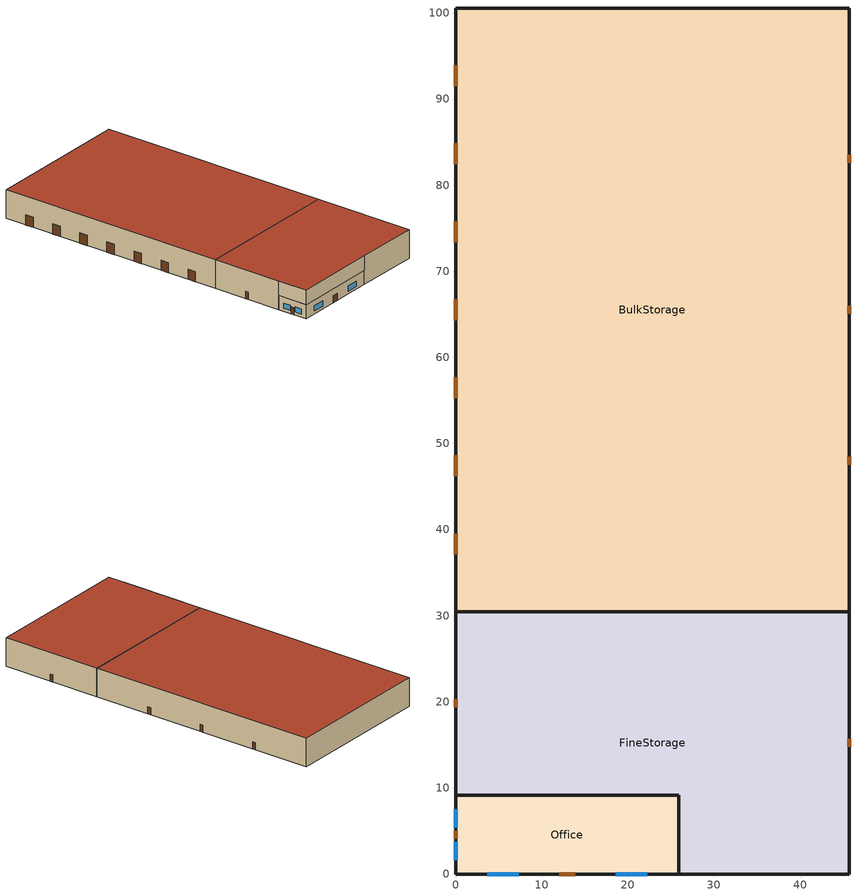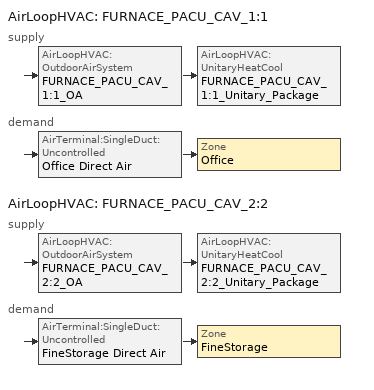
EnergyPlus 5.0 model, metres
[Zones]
BulkStorage
 floor ground (ext-slab): 45.72,100.58 45.72,30.48 0,30.48 0,100.58 z0
 wall outside (Metal Bldg Semi-Cond Ext Wall): 45.72,30.48 45.72,100.58 0,100.58 0,30.48 z0:8.53
 door (Swinging Door Semi-Cond): 45.72,47.55 45.72,48.46 / 45.72,65.07 45.72,65.99 / 45.72,82.6 45.72,83.51 z0:2.13
 door (Overhead Door Semi-Cond): 0,93.95 0,91.51 / 0,84.88 0,82.44 / 0,75.82 0,73.38 / 0,66.75 0,64.31 / 0,57.68 0,55.24 / 0,48.61 0,46.17 / 0,39.55 0,37.11 z0:3.05
 roof outside (Metal Bldg Semi-Cond Roof): 0,100.58 0,30.48 45.72,30.48 45.72,100.58 z8.53
FineStorage
 floor ground (ext-slab): 45.72,30.48 45.72,0 25.91,0 25.91,9.14 0,9.14 0,30.48 z0
 floor to Office (int-walls): 0,0 0,9.14 25.91,9.14 25.91,0 z4.27
 wall outside (Metal Bldg Semi-Cond Ext Wall): 0,9.14 0,0 25.91,0 z4.27:8.53; 25.91,0 45.72,0 45.72,30.48 / 0,30.48 0,9.14 z0:8.53
 wall outside (int-walls): 45.72,30.48 0,30.48 z0:8.53
 door (Swinging Door Semi-Cond): 45.72,14.78 45.72,15.7 / 0,20.27 0,19.35 z0:2.13
 roof outside (Metal Bldg Semi-Cond Roof): 45.72,0 45.72,30.48 0,30.48 0,0 z8.53
Office
 floor ground (ext-slab): 25.91,9.14 25.91,0 0,0 0,9.14 z0
 wall outside (Metal Bldg Semi-Cond Ext Wall): 25.91,0 25.91,9.14 0,9.14 0,0 25.91,0 z0:4.27
 window (Window Semi-Cond Fixed): 3.66,0 7.31,0 / 18.59,0 22.25,0 / 0,7.52 0,5.39 / 0,3.76 0,1.62 z0.91:2.44
 door (Swinging Door Semi-Cond): 12.04,0 13.87,0 / 0,5.03 0,4.11 z0:2.13
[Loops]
AirLoopHVAC 'FURNACE_PACU_CAV_1:1'
 supply: AirLoopHVAC:OutdoorAirSystem 'FURNACE_PACU_CAV_1:1_OA' > AirLoopHVAC:UnitaryHeatCool 'FURNACE_PACU_CAV_1:1_Unitary_Package'
 demand: AirTerminal:SingleDuct:Uncontrolled 'Office Direct Air' > Zone 'Office'
AirLoopHVAC 'FURNACE_PACU_CAV_2:2'
 supply: AirLoopHVAC:OutdoorAirSystem 'FURNACE_PACU_CAV_2:2_OA' > AirLoopHVAC:UnitaryHeatCool 'FURNACE_PACU_CAV_2:2_Unitary_Package'
 demand: AirTerminal:SingleDuct:Uncontrolled 'FineStorage Direct Air' > Zone 'FineStorage'
[Building]
Ref Bldg Warehouse New2004_v1.3_5.0: North Axis=0; Terrain=City; Loads Convergence Tolerance Value=0.04; Temperature Convergence Tolerance Value=0.2; Solar Distribution=FullInteriorAndExterior; Maximum Number of Warmup Days=40
[Site:Location]
USA MT-HELENA: Latitude {deg}=46.58; Longitude {deg}=-112; Time Zone {hr}=-7; Elevation {m}=1188
[SizingPeriod:DesignDay] Barometric Pressure {Pa}=87844; Rain {0-no,1-yes}=0; Snow on ground {0-no,1-yes}=0; Day of Month=21; Daylight Savings Time Indicator=0; Humidity Indicating Type=WetBulb
Name | Maximum Dry-Bulb Temperature {C} | Daily Temp Range {C} | Humidity Indicating Conditions at Maximum Dry-Bulb | Wind Speed {m/s} design conditions vs. traditional 6.71 m/s (15 mph) | Wind Direction {Degrees; N=0, S=180} | Clearness {0.0 to 1.1} | Month | Day Type | Wind Speed {m/s} design conditions vs. traditional 3.35 m/s (7mph)
HELENA Ann Htg 99.6% Condns DB | -27.3 | 0 | -27.3 | 1.7 | 300 | 0 | 1 | WinterDesignDay
HELENA Ann Clg .4% Condns WB=>MDB | 28.4 | 15.7 | 17.7 |  | 290 | 1 | 7 | SummerDesignDay | 4.9
[Site:WaterMainsTemperature]
Calculation Method=CORRELATION; Annual Average Outdoor Air Temperature {C}=6.76; Maximum Difference In Monthly Average Outdoor Air Temperatures {deltaC}=27.7
[Site:GroundTemperature:BuildingSurface]
10.24, 10.13, 11.21, 12.96, 16.3, 19.16, 21.87, 23.95, 21.47, 17.19, 14.1, 11.21
[Construction]
Metal Bldg Semi-Cond Ext Wall: Metal Siding, Metal Building Semi-Cond Wall Insulation, 1/2IN Gypsum
Metal Bldg Semi-Cond Roof: Metal Roofing, Metal Semi-Cond Roof Insulation
ext-slab: HW CONCRETE
int-walls: 1/2IN Gypsum, 1/2IN Gypsum
Window Semi-Cond Fixed: Semi-Cond Fixed Assembly Window
Swinging Door Semi-Cond: Opaque Door panel Semi-Cond
Overhead Door Semi-Cond: Std Overhead Door Panel Semi-Cond
InteriorFurnishings: Std Wood 6inch
[Material] Thermal Absorptance=0.9
Name | Roughness | Thickness {m} | Conductivity {W/m-K} | Density {kg/m3} | Specific Heat {J/kg-K} | Solar Absorptance | Visible Absorptance | Density | Specific Heat | Visible Absorptance! Common Materials | Thickness | Conductivity
Metal Building Semi-Cond Wall Insulation | MediumRough | 0.0557584 | 0.049 | 265 | 836.8 | 0.7 | 0.7
Metal Semi-Cond Roof Insulation | MediumRough | 0.0822341 | 0.049 |  |  | 0.7 | 0.7 | 265 | 836.8
Std Wood 6inch | MediumSmooth | 0.15 | 0.12 | 540 | 1210 | 0.7 |  |  |  | 0.7
1/2IN Gypsum | Smooth | 0.0127 | 0.16 | 784.9 | 830 | 0.92 | 0.92
Metal Siding | Smooth |  |  |  |  | 0.2 | 0.2 | 7688.86 | 410 |  | 0.0015 | 44.96
HW CONCRETE | Rough | 0.2032 | 1.311 | 2240 | 836.8 | 0.7 | 0.7
Metal Roofing | MediumSmooth |  |  |  |  | 0.7 | 0.3 | 7680 | 418.4 |  | 0.0015 | 45.006
[WindowMaterial:SimpleGlazingSystem]
Semi-Cond Fixed Assembly Window: U-Factor=6.92716; Solar Heat Gain Coefficient=0.7
[Material:NoMass] Roughness=MediumRough; Thermal Absorptance=0.9; Solar Absorptance=0.7; Visible Absorptance=0.7
Name | Thermal Resistance {m2-K/W}
Opaque Door panel Semi-Cond | 0.101897
Std Overhead Door Panel Semi-Cond | 0.001
[Zone] Type=1; Multiplier=1; Part of Total Floor Area=Yes
BulkStorage; FineStorage; Office
[People]
Office People: Zone=Office; Schedule=BLDG_OCC_SCH; Number of People Calculation Method=People; Number of People=5; Fraction Radiant=0.3; User Specified Sensible Fraction=AUTOCALCULATE; Activity Level Schedule=ACTIVITY_SCH; Enable ASHRAE 55 Comfort Warnings=No; MRT Calculation=ZoneAveraged; Work Efficiency Schedule=WORK_EFF_SCH; Clothing Schedule=CLOTHING_SCH; Air Velocity Schedule=AIR_VELO_SCH; Thermal Comfort Report=FANGER
[Lights] Schedule=BLDG_LIGHT_SCH; Design Level Calculation Method=Watts/Area; Return Air Fraction=0; Fraction Radiant=0.5; Fraction Visible=0.2; Fraction Replaceable=1; Return Air Fraction is Calculated from Plenum Temperature=No
Name | Zone | Watts per Zone Area {W/m2}
BulkStorage_Lights | BulkStorage | 9.68
FineStorage_Lights | FineStorage | 15.06
Office_Lights | Office | 11.84
[ElectricEquipment] Schedule=BLDG_EQUIP_SCH; Design Level Calculation Method=Watts/Area; Fraction Latent=0; Fraction Radiant=0.5; Fraction Lost=0
Name | Zone | Watts per Zone Floor Area {W/m2}
BulkStorage_MiscPlug_Equip | BulkStorage | 2.56
Office_MiscPlug_Equip | Office | 8.07
[Exterior:Lights]
Exterior Facade Lighting: Schedule=ALWAYS_ON; Design Level=8923; Control Option=AstronomicalClock
[ZoneInfiltration:DesignFlowRate] Schedule=ALWAYS_ON; Design Volume Flow Rate Calculation Method=Flow/ExteriorArea; Flow per Exterior Surface Area {m3/s/m2}=0.000302; Constant Term Coefficient=1; Temperature Term Coefficient=0; Velocity Term Coefficient=0; Velocity Squared Term Coefficient=0
Name | Zone
BulkStorage_Infiltration | BulkStorage
FineStorage_Infiltration | FineStorage
Office_Infiltration | Office
[InternalMass] Construction=InteriorFurnishings
Name | Zone | Surface Area
BulkStorage Internal Mass | BulkStorage | 6409.68
FineStorage Internal Mass | FineStorage | 2786.82
Office Internal Mass | Office | 473.7584
[Fan:OnOff] Availability Schedule=HVACOperationSchd; Maximum Flow Rate=AUTOSIZE; Motor in Airstream Fraction=1
Name | Fan Efficiency | Pressure Rise | Motor Efficiency
FURNACE_PACU_CAV_1:1_Unitary_Package_fan | 0.56875 | 622 | 0.875
FURNACE_PACU_CAV_2:2_Unitary_Package_fan | 0.5915 | 1109.648 | 0.91
[Fan:ConstantVolume]
BulkStorage Unit HeaterFan: Availablility Schedule=ALWAYS_ON; Fan Efficiency=0.53625; Pressure Rise {Pa}=49.8; Maximum Flow Rate {m3/s}=AUTOSIZE; Motor Efficiency=0.825; Motor In Airstream Fraction=1
[Coil:Heating:Gas] Availability Schedule=ALWAYS_ON
Name | Gas Burner Efficiency | Nominal Capacity {W} | Nominal Capacity
BulkStorage Unit Heater Coil | 0.78 | AUTOSIZE
FURNACE_PACU_CAV_1:1_Unitary_Package_HeatCoil | 0.8 |  | AUTOSIZE
FURNACE_PACU_CAV_2:2_Unitary_Package_HeatCoil | 0.78 |  | AUTOSIZE
[Coil:Cooling:DX:SingleSpeed] Availability Schedule=ALWAYS_ON; Rated Total Cooling Capacity {W}=AUTOSIZE; Rated Sensible Heat Ratio=AUTOSIZE; Rated Air Flow Rate=AUTOSIZE
Name | Rated COP | Total Cooling Capacity Function of Temperature Curve | Total Cooling Capacity Function of Flow Fraction Curve | Energy Input Ratio Function of Temperature Curve | Energy Input Ratio Function of Flow Fraction Curve | Part Load Fraction Correlation Curve
FURNACE_PACU_CAV_1:1_Unitary_Package_CoolCoil | 3.50016 | Cool-Cap-fT | ConstantCubic | Cool-EIR-fT | ConstantCubic | Cool-PLF-fPLR
FURNACE_PACU_CAV_2:2_Unitary_Package_CoolCoil | 3.23372 | Measured_CoolCStandard10Ton_CapFT | Measured_CoolCStandard10Ton_CapFF | Measured_CoolCStandard10Ton_EIRFT | Measured_CoolCStandard10Ton_EIRFFF | No_PLR_Degredation
[ZoneHVAC:UnitHeater]
BulkStorage Unit Heater: Availability Schedule=ALWAYS_ON; Fan=BulkStorage Unit HeaterFan; Maximum Supply Air Flow Rate=AUTOSIZE; Fan Control Type=OnOff; Heating Coil=BulkStorage Unit Heater Coil; Maximum Hot Water or Steam Flow Rate=AUTOSIZE; Minimum Hot Water or Steam Flow Rate=0; Heating Convergence Tolerance=0.001
[ZoneVentilation:DesignFlowRate]
BulkStorage_Ventilation: Zone=BulkStorage; Schedule=MinOA_Sched; Design Flow Rate Calculation Method=Flow/Area; Volume Flow Rate per Zone Floor Area {m3/s/m2}=0.00025; Ventilation Type=INTAKE; Fan Pressure Rise=49.8; Fan Total Efficiency=0.53625; Constant Term Coefficient=1; Temperature Term Coefficient=0; Velocity Term Coefficient=0; Velocity Squared Term Coefficient=0; Minimum Indoor Temperature {C}=7.5; Maximum Indoor Temperature {C}=35; Delta Temperature {C}=-27.5; Minimum Outdoor Temperature {C}=-30; Maximum Outdoor Temperature {C}=50; Maximum Wind Speed {m/s}=6
[Zone equipment]
BulkStorage: BulkStorage Unit Heater
FineStorage: FineStorage Direct Air
Office: Office Direct Air
[Sizing:Zone] Zone Cooling Design Supply Air Temperature {C}=14; Zone Heating Design Supply Air Temperature {C}=40; Zone Cooling Design Supply Air Humidity Ratio {kg-H20/kg-air}=0.0085; Zone Heating Design Supply Air Humidity Ratio {kg-H20/kg-air}=0.008; Cooling Design Air Flow Method {Flow/Zone | DesignDay | DesignDayWithLimit}=DesignDay; Heating Design Air Flow Method {Flow/Zone | DesignDay}=DesignDay
Name | Outdoor Air Method | Outside Air Flow per Zone Floor Area {(m3/s)/m2} | Outside Air Flow per Person {(m3/s)/person}
BulkStorage; FineStorage | Flow/Area | 0.00025
Office | Flow/Person |  | 0.01
[ZoneControl:Thermostat] Control Type Schedule=Dual Zone Control Type Sched
Name | Zone | Control 1
BulkStorage Thermostat | BulkStorage | BulkStorage DualSPSched
FineStorage Thermostat | FineStorage | FineStorage DualSPSched
Office Thermostat | Office | Office DualSPSched
[ThermostatSetpoint:DualSetpoint]
Name | Heating Setpoint Temperature Schedule | Cooling Setpoint Temperature Schedule
BulkStorage DualSPSched | HTGSETP_BulkStorage_SCH | CLGSETP_SCH
FineStorage DualSPSched | HTGSETP_FineStorage_SCH | CLGSETP_FineStorage_SCH
Office DualSPSched | HTGSETP_SCH | CLGSETP_SCH
[SetpointManager:SingleZone:Reheat] Control Variable=Temperature; Minimum Supply Air Temperature C=10; Maximum Supply Air Temperature C=50
Name | Control Zone | Setpoint Node or NodeList
SupAirTemp MngrFineStorage | FineStorage | FURNACE_PACU_CAV_2:2 Supply Equipment Outlet Node
SupAirTemp MngrOffice | Office | FURNACE_PACU_CAV_1:1 Supply Equipment Outlet Node
[Sizing:System] Type Of Load To Size On {Sensible}=Sensible; Design Outdoor Air Flow Rate {m3/s}=AUTOSIZE; Minimum System Air Flow Ratio=1; Preheat Design Temperature {C}=7; Preheat Design Humidity Ratio {kg-H2O/kg-air}=0.008; Precool Design Temperature {C}=12.8; Precool Design Humidity Ratio {kg-H2O/kg-air}=0.008; Central Cooling Design Supply Air Temperature {C}=12.8; Central Heating Design Supply Air Temperature {C}=40; Sizing Option {Coincident | NonCoincident}=NonCoincident; 100% Outdoor Air in Cooling {Yes | No}=No; 100% Outdoor Air in Heating {Yes | No}=No; Central Cooling Design Supply Air Humidity Ratio {kg-H2O/kg-air}=0.0085; Central Heating Design Supply Air Humidity Ratio {kg-H2O/kg-air}=0.008; Cooling Design Air Flow Method=DesignDay; Cooling Design Air Flow Rate {m3/s}=0; Heating Design Air Flow Method=DesignDay; Heating Design Air Flow Rate {m3/s}=0
FURNACE_PACU_CAV_1:1; FURNACE_PACU_CAV_2:2
[Controller:OutdoorAir] Minimum Outdoor Air Flow Rate {m3/s}=AUTOSIZE; Maximum Outdoor Air Flow Rate {m3/s}=AUTOSIZE; Economizer Control Type=DifferentialDryBulb; Economizer Control Action Type=ModulateFlow; Economizer Maximum Limit Dry-Bulb Temperature {C}=28; Economizer Maximum Limit Enthalpy {J/kg}=64000; Economizer Minimum Limit Dry-Bulb Temperature {C}=-100; Lockout Type=NoLockout; Minimum Limit Type=FixedMinimum; Minimum Outdoor Air Schedule=MinOA_Sched
FURNACE_PACU_CAV_1:1_OA_Controller; FURNACE_PACU_CAV_2:2_OA_Controller
[AirLoopHVAC] Design Supply Air Flow Rate {m3/s}=AUTOSIZE
FURNACE_PACU_CAV_1:1; FURNACE_PACU_CAV_2:2
[AirLoopHVAC:UnitaryHeatCool] Availability Schedule=ALWAYS_ON; Supply Air Fan Operating Mode Schedule=HVACOperationSchd; Maximum Supply Air Temperature=AUTOSIZE; Supply Air Flow Rate During Cooling Operation=AUTOSIZE; Supply Air Flow Rate During Heating Operation=AUTOSIZE; Supply Air Flow Rate When No Cooling or Heating is Needed=AUTOSIZE; Fraction of Supply Air Flow That Goes Through the Controlling Zone=AUTOSIZE; Fan Placement=BlowThrough; Dehumidification Control Type=None
Name | Controlling Zone or Thermostat Location | Supply Fan | Heating Coil | Cooling Coil
FURNACE_PACU_CAV_1:1_Unitary_Package | Office | FURNACE_PACU_CAV_1:1_Unitary_Package_fan | FURNACE_PACU_CAV_1:1_Unitary_Package_HeatCoil | FURNACE_PACU_CAV_1:1_Unitary_Package_CoolCoil
FURNACE_PACU_CAV_2:2_Unitary_Package | FineStorage | FURNACE_PACU_CAV_2:2_Unitary_Package_fan | FURNACE_PACU_CAV_2:2_Unitary_Package_HeatCoil | FURNACE_PACU_CAV_2:2_Unitary_Package_CoolCoil
[AirTerminal:SingleDuct:Uncontrolled] Availability Schedule=ALWAYS_ON; Maximum Air Flow Rate {m3/s}=AUTOSIZE
FineStorage Direct Air; Office Direct Air
[AvailabilityManager:NightCycle] Availability Schedule=ALWAYS_ON; Fan Schedule=HVACOperationSchd; Control Type {CycleOnAny | CycleOnControlZone | CycleOnAnyZoneFansOnly}=CycleOnAny; Thermostat Tolerance {delta C}=1; Cycling Run Time {s}=1800
FURNACE_PACU_CAV_1:1 Availability Manager; FURNACE_PACU_CAV_2:2 Availability Manager
[SetpointManager:MixedAir] Control Variable=Temperature
Name | Setpoint Node or NodeList
FURNACE_PACU_CAV_1:1_OAMixed Air Temp Manager | FURNACE_PACU_CAV_1:1_OA-FURNACE_PACU_CAV_1:1_Unitary_PackageNode
FURNACE_PACU_CAV_2:2_OAMixed Air Temp Manager | FURNACE_PACU_CAV_2:2_OA-FURNACE_PACU_CAV_2:2_Unitary_PackageNode
[UtilityCost:Tariff]
Name | Output Meter | Conversion Factor Choice | Demand Window Length | Monthly Charge or Variable | Group
NorthWesternEnergy_GS-1_GeneralServiceDemand | Electricity:Facility | kWh | HalfHour | 8.02 | Comm Elec
NorthWesternEnergy_GS-1_GeneralService | Electricity:Facility | kWh | HalfHour | 6.87 | Comm Elec
MT_EIAMonthlyRateGas | Gas:Facility | MCF |  | 0 | Comm Gas
[UtilityCost:Charge:Simple] Season=Annual
Name | Charge Variable | Tariff | Source Variable | Category Variable | Cost per Unit Value or Variable
 | SupplyEnergyCharge | NorthWesternEnergy_GS-1_GeneralServiceDemand | TotalEnergy | EnergyCharges | 0.042201
 | SupplyDeferredEnergyCharge | NorthWesternEnergy_GS-1_GeneralServiceDemand | TotalEnergy | EnergyCharges | 0.000139
 | TransmissionDemandCharge | NorthWesternEnergy_GS-1_GeneralServiceDemand | TotalDemand | DemandCharges | 2.648963
 | DistributionEnergyCharge | NorthWesternEnergy_GS-1_GeneralServiceDemand | TotalEnergy | EnergyCharges | 0.004283
 | DistributionDemandCharge | NorthWesternEnergy_GS-1_GeneralServiceDemand | TotalDemand | DemandCharges | 5.399851
 | CTC-QFEnergyCharge | NorthWesternEnergy_GS-1_GeneralServiceDemand | TotalEnergy | EnergyCharges | 0.002345
 | USBCEnergyCharge | NorthWesternEnergy_GS-1_GeneralServiceDemand | TotalEnergy | EnergyCharges | 0.001143
 | TaxofTwoPercent | NorthWesternEnergy_GS-1_GeneralServiceDemand | SubTotal | Taxes | 0.02
 | SupplyEnergyCharge | NorthWesternEnergy_GS-1_GeneralService | TotalEnergy | EnergyCharges | 0.038175
 | SupplyDeferredEnergyCharge | NorthWesternEnergy_GS-1_GeneralService | TotalEnergy | EnergyCharges | 0.000139
 | TransmissionEnergyCharge | NorthWesternEnergy_GS-1_GeneralService | TotalEnergy | EnergyCharges | 0.00739
 | DistributionEnergyCharge | NorthWesternEnergy_GS-1_GeneralService | TotalEnergy | EnergyCharges | 0.034219
 | CTC-QFEnergyCharge | NorthWesternEnergy_GS-1_GeneralService | TotalEnergy | EnergyCharges | 0.002345
 | USBCEnergyCharge | NorthWesternEnergy_GS-1_GeneralService | TotalEnergy | EnergyCharges | 0.001143
 | TaxofTwoPercent | NorthWesternEnergy_GS-1_GeneralService | SubTotal | Taxes | 0.02
 | MonthlyRateGasCharge | MT_EIAMonthlyRateGas | totalEnergy | EnergyCharges | MT_MonthlyGasRates
 | TaxofTwoPercent | MT_EIAMonthlyRateGas | SubTotal | Taxes | 0.02
[UtilityCost:Qualify]
MaxDemand1000kw: Tariff=NorthWesternEnergy_GS-1_GeneralService; Variable=TotalDemand; Qualify Type=Maximum; Threshold Value or Variable=1000; Season=Annual; Threshold Test=Count; Number of Months=1
[UtilityCost:Variable]
MT_MonthlyGasRates: Tariff=MT_EIAMonthlyRateGas; Variable Type=Currency; January Value=8.09; February Value=8.5; March Value=8.64; April Value=8.95; May Value=9.64; June Value=10.33; July Value=10.97; August Value=11.14; September Value=10.37; October Value=9.36; November Value=7.72; December Value=7.66
[Schedule:Compact]
ALWAYS_ON: Through: 12/31, For: AllDays, Until: 24:00, 1
ACTIVITY_SCH: Through: 12/31, For: AllDays, Until: 24:00, 120
AIR_VELO_SCH: Through: 12/31, For: AllDays, Until: 24:00, 0.2
BLDG_EQUIP_SCH: Through: 12/31, For: Weekdays, Until: 07:00, 0.1, Until: 08:00, 0.5, Until: 09:00, 0.8, Until: 12:00, 0.9, Until: 13:00, 0.8, Until: 17:00, 0.9, Until: 18:00, 0.4, Until: 24:00, 0.1, For: Saturday, Until: 08:00, 0.1, Until: 09:00, 0.2, Until: 12:00, 0.4, Until: 24:00, 0.1, For: SummerDesignDay, Until: 24:00, 1, For: WinterDesignDay, Until: 24:00, 0, For: Sunday Holidays AllOtherDays, Until: 24:00, 0.1
BLDG_LIGHT_SCH: Through: 12/31, For: Weekdays, Until: 07:00, 0.1, Until: 08:00, 0.4, Until: 09:00, 0.7, Until: 12:00, 0.9, Until: 13:00, 0.8, Until: 17:00, 0.9, Until: 18:00, 0.3, Until: 24:00, 0.1, For: Saturday, Until: 08:00, 0.1, Until: 09:00, 0.1, Until: 12:00, 0.24, Until: 24:00, 0.1, For: SummerDesignDay, Until: 24:00, 1, For: WinterDesignDay, Until: 24:00, 0, For: Sunday Holidays AllOtherDays, Until: 24:00, 0.1
BLDG_OCC_SCH: Through: 12/31, For: Weekdays, Until: 07:00, 0, Until: 08:00, 0.15, Until: 09:00, 0.7, Until: 12:00, 0.9, Until: 13:00, 0.5, Until: 16:00, 0.85, Until: 17:00, 0.2, Until: 24:00, 0, For: SummerDesignDay, Until: 24:00, 1, For: Saturday, Until: 08:00, 0, Until: 12:00, 0.2, Until: 16:00, 0.1, Until: 24:00, 0, For: WinterDesignDay, Until: 24:00, 0, For: Sunday Holidays AllOtherDays, Until: 24:00, 0
CLOTHING_SCH: Through: 04/30, For: AllDays, Until: 24:00, 1, Through: 09/30, For: AllDays, Until: 24:00, 0.5, Through: 12/31, For: AllDays, Until: 24:00, 1
WORK_EFF_SCH: Through: 12/31, For: AllDays, Until: 24:00, 0
CLGSETP_FineStorage_SCH: Through: 12/31, For: AllDays, Until: 24:00, 26.7
CLGSETP_SCH: Through: 12/31, For: Weekdays SummerDesignDay, Until: 07:00, 30, Until: 17:00, 24, Until: 24:00, 30, For: Saturday, Until: 08:00, 30, Until: 16:00, 24, Until: 24:00, 30, For: AllOtherDays, Until: 24:00, 30
Dual Zone Control Type Sched: Through: 12/31, For: AllDays, Until: 24:00, 4
HTGSETP_BulkStorage_SCH: Through: 12/31, For: AllDays, Until: 24:00, 7.2
HTGSETP_FineStorage_SCH: Through: 12/31, For: AllDays, Until: 24:00, 15.6
HTGSETP_SCH: Through: 12/31, For: Weekdays, Until: 06:00, 15.5, Until: 17:00, 21, Until: 24:00, 15.5, For WinterDesignDay, Until: 24:00, 21, For: Saturday, Until: 07:00, 15.5, Until: 16:00, 21, Until: 24:00, 15.5, For: AllOtherDays, Until: 24:00, 15.5
HVACOperationSchd; MinOA_Sched: Through: 12/31, For: Weekdays SummerDesignDay, Until: 06:00, 0, Until: 17:00, 1, Until: 24:00, 0, For: Saturday WinterDesignDay, Until: 07:00, 0, Until: 16:00, 1, Until: 24:00, 0, For: AllOtherDays, Until: 24:00, 0
[Curve:Quadratic]
Name | Coefficient1 Constant | Coefficient2 x | Coefficient3 x**2 | Minimum Value of x | Maximum Value of x | Minimum Curve Output | Maximum Curve Output | Coefficient2 ff | Coefficient3 ff**2 | Minimum Value of ff [0.776 = 10% extrapolation of 300 cfm/ton / 370 cfm/ton (ARI)] | Maximum Value of ff [1.197 = 10% extrapolation of 430 cfm/ton / 370 cfm/ton (ARI)]
Cool-PLF-fPLR | 0.909496 | 0.0986477 | -0.00819488 | 0 | 1 | 0.7 | 1
Measured_CoolCStandard10Ton_CapFF | 0.7685 |  |  |  |  |  |  | 0.2315 | 0 | 0.776 | 1.197
Measured_CoolCStandard10Ton_EIRFFF | 1.192 |  |  |  |  |  |  | -0.1917 | 0 | 0.776 | 1.197
No_PLR_Degredation | 1 | 0 | 0 | 0 | 1
[Curve:Cubic]
ConstantCubic: Coefficient1 Constant=1; Coefficient2 x=0; Coefficient3 x**2=0; Coefficient4 x**3=0; Minimum Value of x=-100; Maximum Value of x=100
[Curve:Biquadratic]
Name | Coefficient1 Constant | Coefficient2 x | Coefficient3 x**2 | Coefficient4 y | Coefficient5 y**2 | Coefficient6 x*y | Minimum Value of x | Maximum Value of x | Minimum Value of y | Maximum Value of y | Coefficient2 wb | Coefficient3 wb**2 | Coefficient4 edb | Coefficient5 edb**2 | Coefficient6 wb*edb | Minimum Value of wb 	[52°F = 20% extrapolation (~5°F) below 57°F lowest measurement] | Maximum Value of wb  [85°F = 20% extrapolation (~5°F) above 80°F highest measurement] | Minimum Value of edb [50°F = 20% extrapolation (~10°F) below 60°F lowest measurement] | Maximum Value of edb	[122.5°F = 20% extrapolation (~10°F) above 112.5°F highest measurement]
Cool-Cap-fT | 0.971212 | -0.0152755 | 0.00144345 | -0.00039321 | -6.8364e-06 | -0.000290596 | -100 | 100 | -100 | 100
Cool-EIR-fT | 0.286871 | 0.0239022 | -0.000810648 | 0.0134585 | 0.000338936 | -0.000487004 | -100 | 100 | -100 | 100
Measured_CoolCStandard10Ton_CapFT | 0.52357 |  |  |  |  |  |  |  |  |  | 0.03478 | 0 | -0.001915 | -0.00010838 | 0 | 11.1 | 29.4 | 10 | 50.3
Measured_CoolCStandard10Ton_EIRFT | 0.9847 |  |  |  |  |  |  |  |  |  | -0.04285 | 0.0013562 | 0.009934 | 0.0006398 | -0.001169 | 11.1 | 29.4 | 10 | 50.3
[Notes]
DOE Commercial Reference Building
Warehouse, new construction 90.1-2004
EnergyPlus Version 5.0
ASHRAE Standards 90.1-2004 and 62-1999
Description:  Single story, three zones
Form:         Area = 4,835 m2 (52,045 ft2); Number of Stories = 1; Shape = rectangle; Aspect ratio = 2.2
Envelope:     Envelope thermal properties vary with climate according to ASHRAE Standard 90.1-2004.
Opaque constructions: metal building walls; metal building roof; slab-on-grade floor
Windows: window-to-wall ratio = 0.58%
Infiltration = 0.4 cfm/ft2 above grade wall area at 0.3 in wc (75 Pa) adjusted to 0.016 in wc (4 Pa).
100% of full value when ventilation system on.
HVAC:         PSZ-AC with gas furnace in office and fine storage,
unit heater and ventilation in bulk storage
Economizers per 90.1-2004
Int. gains:   W/m2 (W/ft2)   lights         elec plug          gas plug     people
Fine Storage  15.1 (1.4)        0.0 (0.0)            0          0
Bulk Storage   9.7 (0.9)        2.56 (0.24)          0          0
Detached Shading:               None
Daylight:                       None
Natural Ventilation:            None
Zonal Equipment:                ZoneHVAC:UnitHeater (gas)
Air Primary Loops:              PSZ-AC
Plant Loops:                    None
System Equipment Autosize:      Yes
Purchased Cooling:              None
Purchased Heating:              None
Coils:                          Coil:Cooling:DX:SingleSpeed; Coil:Heating:Gas
Pumps:                          None
Boilers:                        None
Chillers:                       None
Reference citation for the Commercial Reference Buildings:
Deru, M.; Field, K.; Studer, D.; Benne, K.; Griffith, B.; Torcellini, P;
Halverson, M.; Winiarski, D.; Liu, B.; Rosenberg, M.; Huang, J.;
Yazdanian, M.; Crawley, D. (2010).
U.S. Department of Energy Commercial Reference Building Models of the National Building Stock.
Washington, DC: U.S. Department of Energy, Energy Efficiency and
Renewable Energy, Office of Building Technologies.
***GENERAL SIMULATION PARAMETERS***
Number of Zones: 3
***HOLIDAYS & DAYLIGHT SAVINGS***
